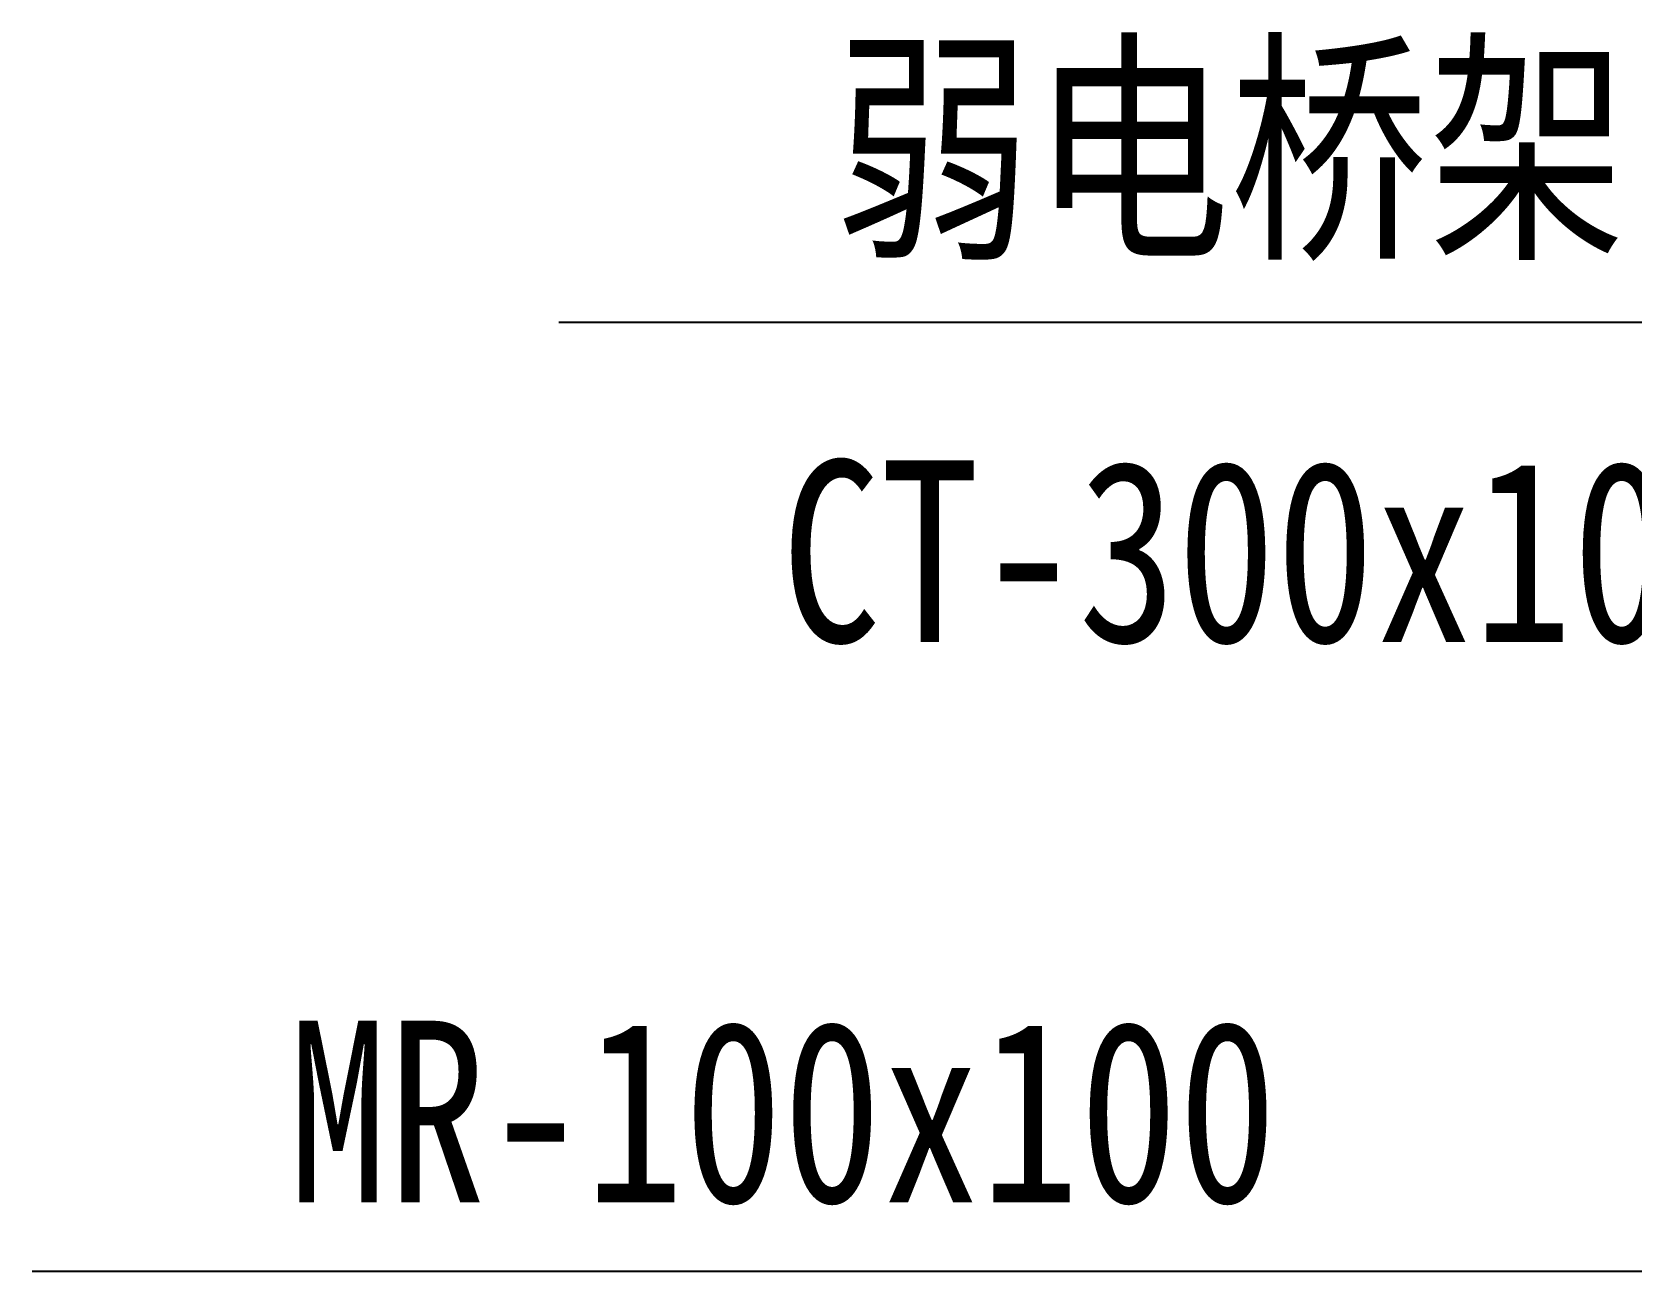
# Model space of a CAD drawing. Extents: x -41969 to 449372, y 65390 to 759577.
# Drawn here: x 325642 to 328283, y 722012 to 724059 of the extents above; entities that cross this region are included whole.
import ezdxf

# ---------------------------------------------------------------- set-up
doc = ezdxf.new("R2010")
doc.units = 0
doc.header["$LTSCALE"] = 1000
doc.header["$MEASUREMENT"] = 0
doc.layers.add('0-电气文字', color=6, linetype='Continuous')
doc.layers.add('电气标注', color=6, linetype='Continuous')
doc.styles.add('-宋体', font='', dxfattribs={"width": 1.3})
doc.styles.get('-宋体').set_extended_font_data('NSimSun')

msp = doc.modelspace()

# ---------------------------------------------------------------- linework, layer by layer
at = {"layer": '0-电气文字', "linetype": 'Continuous'}
msp.add_line((325642.2, 722011.9), (329192.8, 722011.9), dxfattribs=at)
at = {"layer": '电气标注'}
msp.add_line((330624.3, 723579.1), (326512.4, 723579.1), dxfattribs=at)

# ---------------------------------------------------------------- texts
at = {"layer": '0-电气文字', "linetype": 'Continuous', "style": '-宋体', "width": 0.8}
for s, p in [('弱电桥架', (326966.3, 723715.7)), ('CT-300x100', (326880.3, 723051.3)), ('MR-100x100', (326065.9, 722125.5))]:
    msp.add_text(s, height=300, dxfattribs=at).set_placement(p)

doc.saveas('drawing.dxf')
